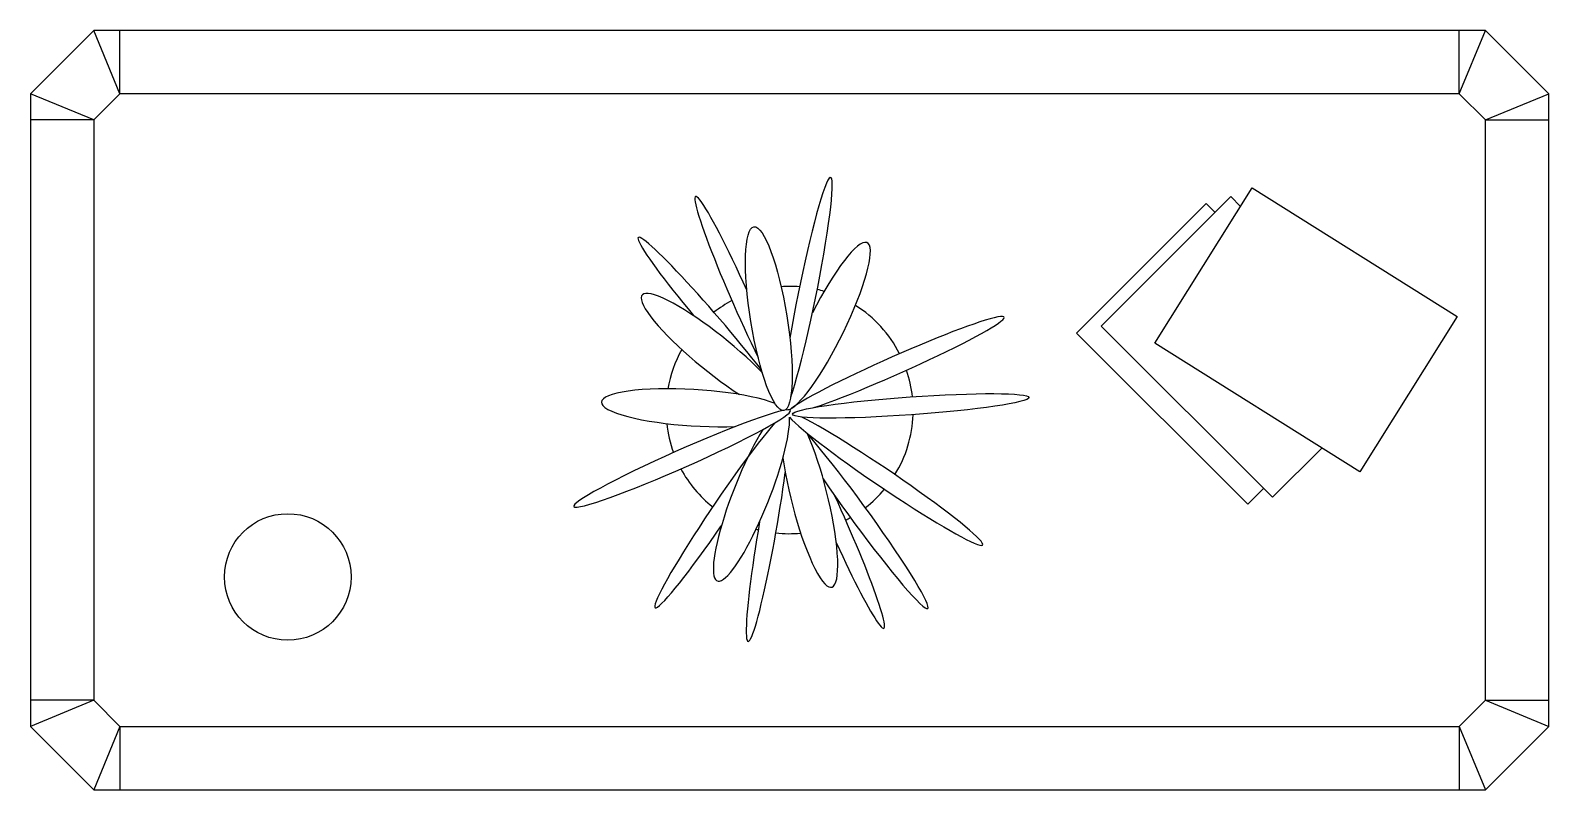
# Model space of a CAD drawing. Header units: millimetres. Extents: x -868.01 to -866.81, y 2631.04 to 2631.64.
import ezdxf

# ---------------------------------------------------------------- set-up
doc = ezdxf.new("R2010")
doc.units = ezdxf.units.MM
doc.header["$LTSCALE"] = 10
doc.layers.add('Móveis_mesas', color=2, linetype='Continuous')

msp = doc.modelspace()

# ---------------------------------------------------------------- linework, layer by layer
at = {"layer": 'Móveis_mesas', "color": 1}
for p, q in [((-867.9351, 2631.5942), (-867.9558, 2631.6442)), ((-867.9351, 2631.5942), (-867.9351, 2631.6442)), ((-866.8766, 2631.5942), (-866.8558, 2631.6442)), ((-866.8766, 2631.5942), (-866.8766, 2631.6442)), ((-867.9558, 2631.5735), (-868.0058, 2631.5942)), ((-866.8558, 2631.5735), (-866.8058, 2631.5942)), ((-867.9558, 2631.5735), (-868.0058, 2631.5735)), ((-866.8558, 2631.5735), (-866.8058, 2631.5735)), ((-867.9558, 2631.1149), (-868.0058, 2631.0942)), ((-867.9558, 2631.1149), (-868.0058, 2631.1149)), ((-866.8558, 2631.1149), (-866.8058, 2631.1149)), ((-866.8558, 2631.1149), (-866.8058, 2631.0942)), ((-867.9351, 2631.0942), (-867.9558, 2631.0442)), ((-867.9351, 2631.0942), (-867.9351, 2631.0442)), ((-866.8766, 2631.0942), (-866.8766, 2631.0442)), ((-866.8766, 2631.0942), (-866.8558, 2631.0442))]:
    msp.add_line(p, q, dxfattribs=at)
at = {"layer": 'Móveis_mesas'}
msp.add_lwpolyline([(-867.9558, 2631.0442), (-866.8558, 2631.0442), (-866.8058, 2631.0942), (-866.8058, 2631.5942), (-866.8558, 2631.6442), (-867.9558, 2631.6442), (-868.0058, 2631.5942), (-868.0058, 2631.0942)], close=True, dxfattribs=at)
at = {"layer": 'Móveis_mesas', "color": 1}
msp.add_lwpolyline([(-867.9351, 2631.0942), (-866.8766, 2631.0942), (-866.8558, 2631.1149), (-866.8558, 2631.5735), (-866.8766, 2631.5942), (-867.9351, 2631.5942), (-867.9558, 2631.5735), (-867.9558, 2631.1149)], close=True, dxfattribs=at)
for points in [[(-866.8782, 2631.418), (-866.9552, 2631.2954), (-867.1172, 2631.3971), (-867.0401, 2631.5197), (-866.8782, 2631.418)], [(-867.0312, 2631.2823), (-867.0436, 2631.2698), (-867.1789, 2631.405), (-867.0765, 2631.5074), (-867.0695, 2631.5004)], [(-867.0493, 2631.5051), (-867.057, 2631.5129), (-867.1594, 2631.4105), (-867.0241, 2631.2753), (-866.9852, 2631.3142)]]:
    msp.add_lwpolyline(points, dxfattribs=at)
msp.add_circle((-867.8024, 2631.2123), 0.05, dxfattribs=at)
for start, end in [(85.3708, 93.8994), (73.7231, 77.0476), (117.7632, 127.7156), (27.1063, 57.7605), (150.715, 170.1134), (6.1578, 18.7997), (328.4909, 357.8295), (186.3016, 200.1504), (208.4657, 231.578), (307.8532, 320.1749), (297.0707, 299.522), (254.3836, 255.3456), (263.6574, 275.1701)]:
    msp.add_arc((-867.4058, 2631.3442), 0.0977, start, end, dxfattribs=at)
for centre, major_axis, ratio, start_param, end_param in [((-867.3918, 2631.4362), (0.0185, 0.0918), 0.075778, 3.632777, 8.2616), ((-867.4422, 2631.4274), (-0.0379, 0.0856), 0.075778, -1.469592, 2.046763), ((-867.4646, 2631.4095), (-0.0608, 0.0711), 0.075778, 4.15617, 7.657719), ((-867.3769, 2631.4105), (0.0325, 0.0659), 0.195692, 3.354294, 7.791596), ((-867.4653, 2631.3888), (-0.0571, 0.0463), 0.195692, 4.150862, 8.364474), ((-867.3218, 2631.3797), (0.0856, 0.0379), 0.075778, 3.82251, 9.198289), ((-867.4811, 2631.346), (-0.0734, 0.0045), 0.195692, 3.669806, 8.323414), ((-867.4907, 2631.3059), (0.0856, 0.0379), 0.075778, 0.337878, 6.578662), ((-867.4359, 2631.2776), (0.027, 0.0684), 0.195692, 0.805737, 5.881217), ((-867.3307, 2631.2901), (-0.0775, 0.0525), 0.075778, 0.301586, 5.769183), ((-867.4596, 2631.2654), (0.0525, 0.0775), 0.075778, 0.535068, 4.598346), ((-867.3903, 2631.2755), (-0.0178, 0.0713), 0.195692, 1.074213, 5.448993), ((-867.3517, 2631.263), (-0.0551, 0.0756), 0.075778, 1.154707, 5.667664), ((-867.4227, 2631.2535), (0.0159, 0.0922), 0.075778, 1.55948, 5.190087), ((-867.3692, 2631.2573), (-0.0379, 0.0856), 0.075778, 1.747154, 4.904199)]:
    msp.add_ellipse(centre, major_axis=major_axis, ratio=ratio, start_param=start_param, end_param=end_param, dxfattribs=at)
for centre, major_axis, ratio in [((-867.4222, 2631.4164), (-0.0118, 0.0726), 0.195692), ((-867.31, 2631.3475), (0.0934, 0.0066), 0.075778)]:
    msp.add_ellipse(centre, major_axis=major_axis, ratio=ratio, dxfattribs=at)

doc.saveas('drawing.dxf')
